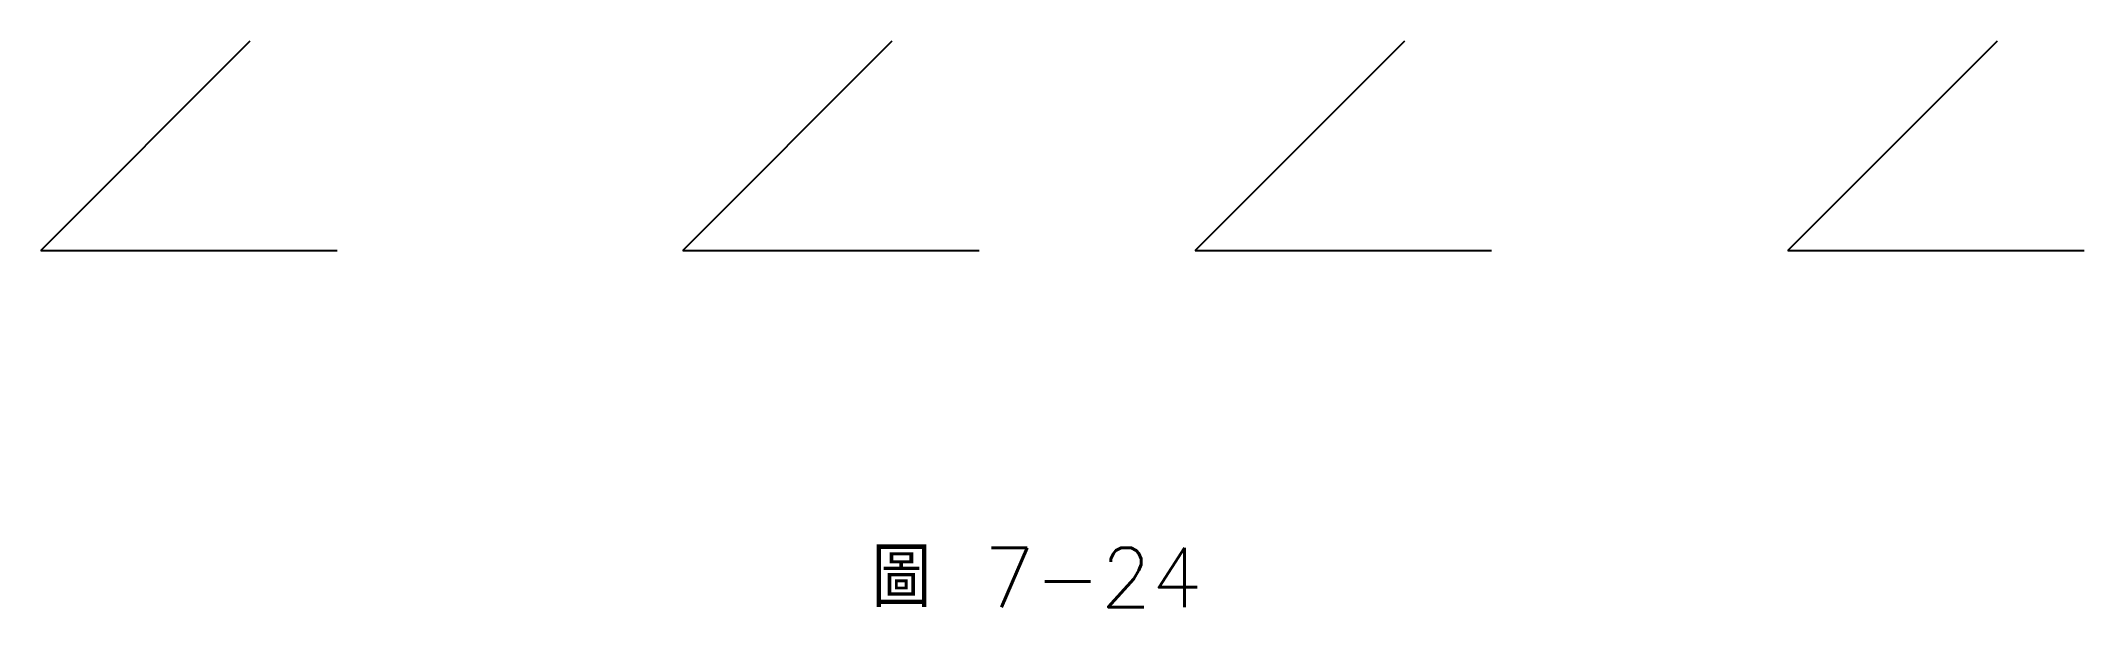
# Model space of a CAD drawing. Extents: x 80 to 183, y 31 to 60.
import ezdxf

# ---------------------------------------------------------------- set-up
doc = ezdxf.new("R2010")
doc.units = 0
doc.layers.add('輪廓線', color=7, linetype='CONTINUOUS')
doc.styles.add('CNS1', font='txt.shx', dxfattribs={"height": 3, "bigfont": 'chineset.shx'})

msp = doc.modelspace()

# ---------------------------------------------------------------- linework, layer by layer
at = {"layer": '輪廓線'}
for p, q in [((79.54, 49.3), (90.14, 59.91)), ((112.04, 49.3), (122.64, 59.91)), ((137.99, 49.3), (148.6, 59.91)), ((167.99, 49.3), (178.6, 59.91)), ((79.54, 49.3), (94.54, 49.3)), ((112.04, 49.3), (127.04, 49.3)), ((137.99, 49.3), (152.99, 49.3)), ((167.99, 49.3), (182.99, 49.3))]:
    msp.add_line(p, q, dxfattribs=at)

# ---------------------------------------------------------------- texts
at = {"layer": '輪廓線', "style": 'CNS1'}
msp.add_text('圖 7-24', height=3, dxfattribs=at).set_placement((121.61, 31.27))

doc.saveas('drawing.dxf')
